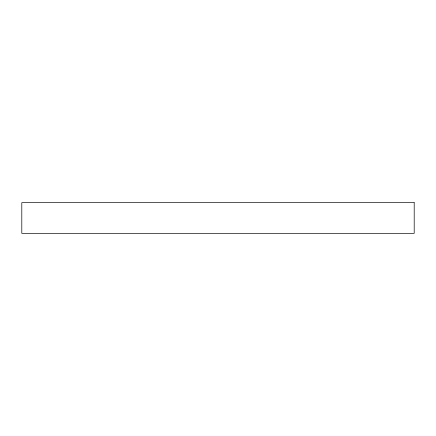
<?xml version="1.0" encoding="UTF-8"?>
<svg xmlns="http://www.w3.org/2000/svg" width="436" height="436" viewBox="0 0 436 436"><rect width="100%" height="100%" fill="white"/><g stroke="black" fill="none" stroke-linecap="round" stroke-linejoin="round"><path stroke-width="0.65" d="M414.2 202.669L21.8 202.669L21.8 233.325L414.2 233.331L414.2 202.669"/></g></svg>
